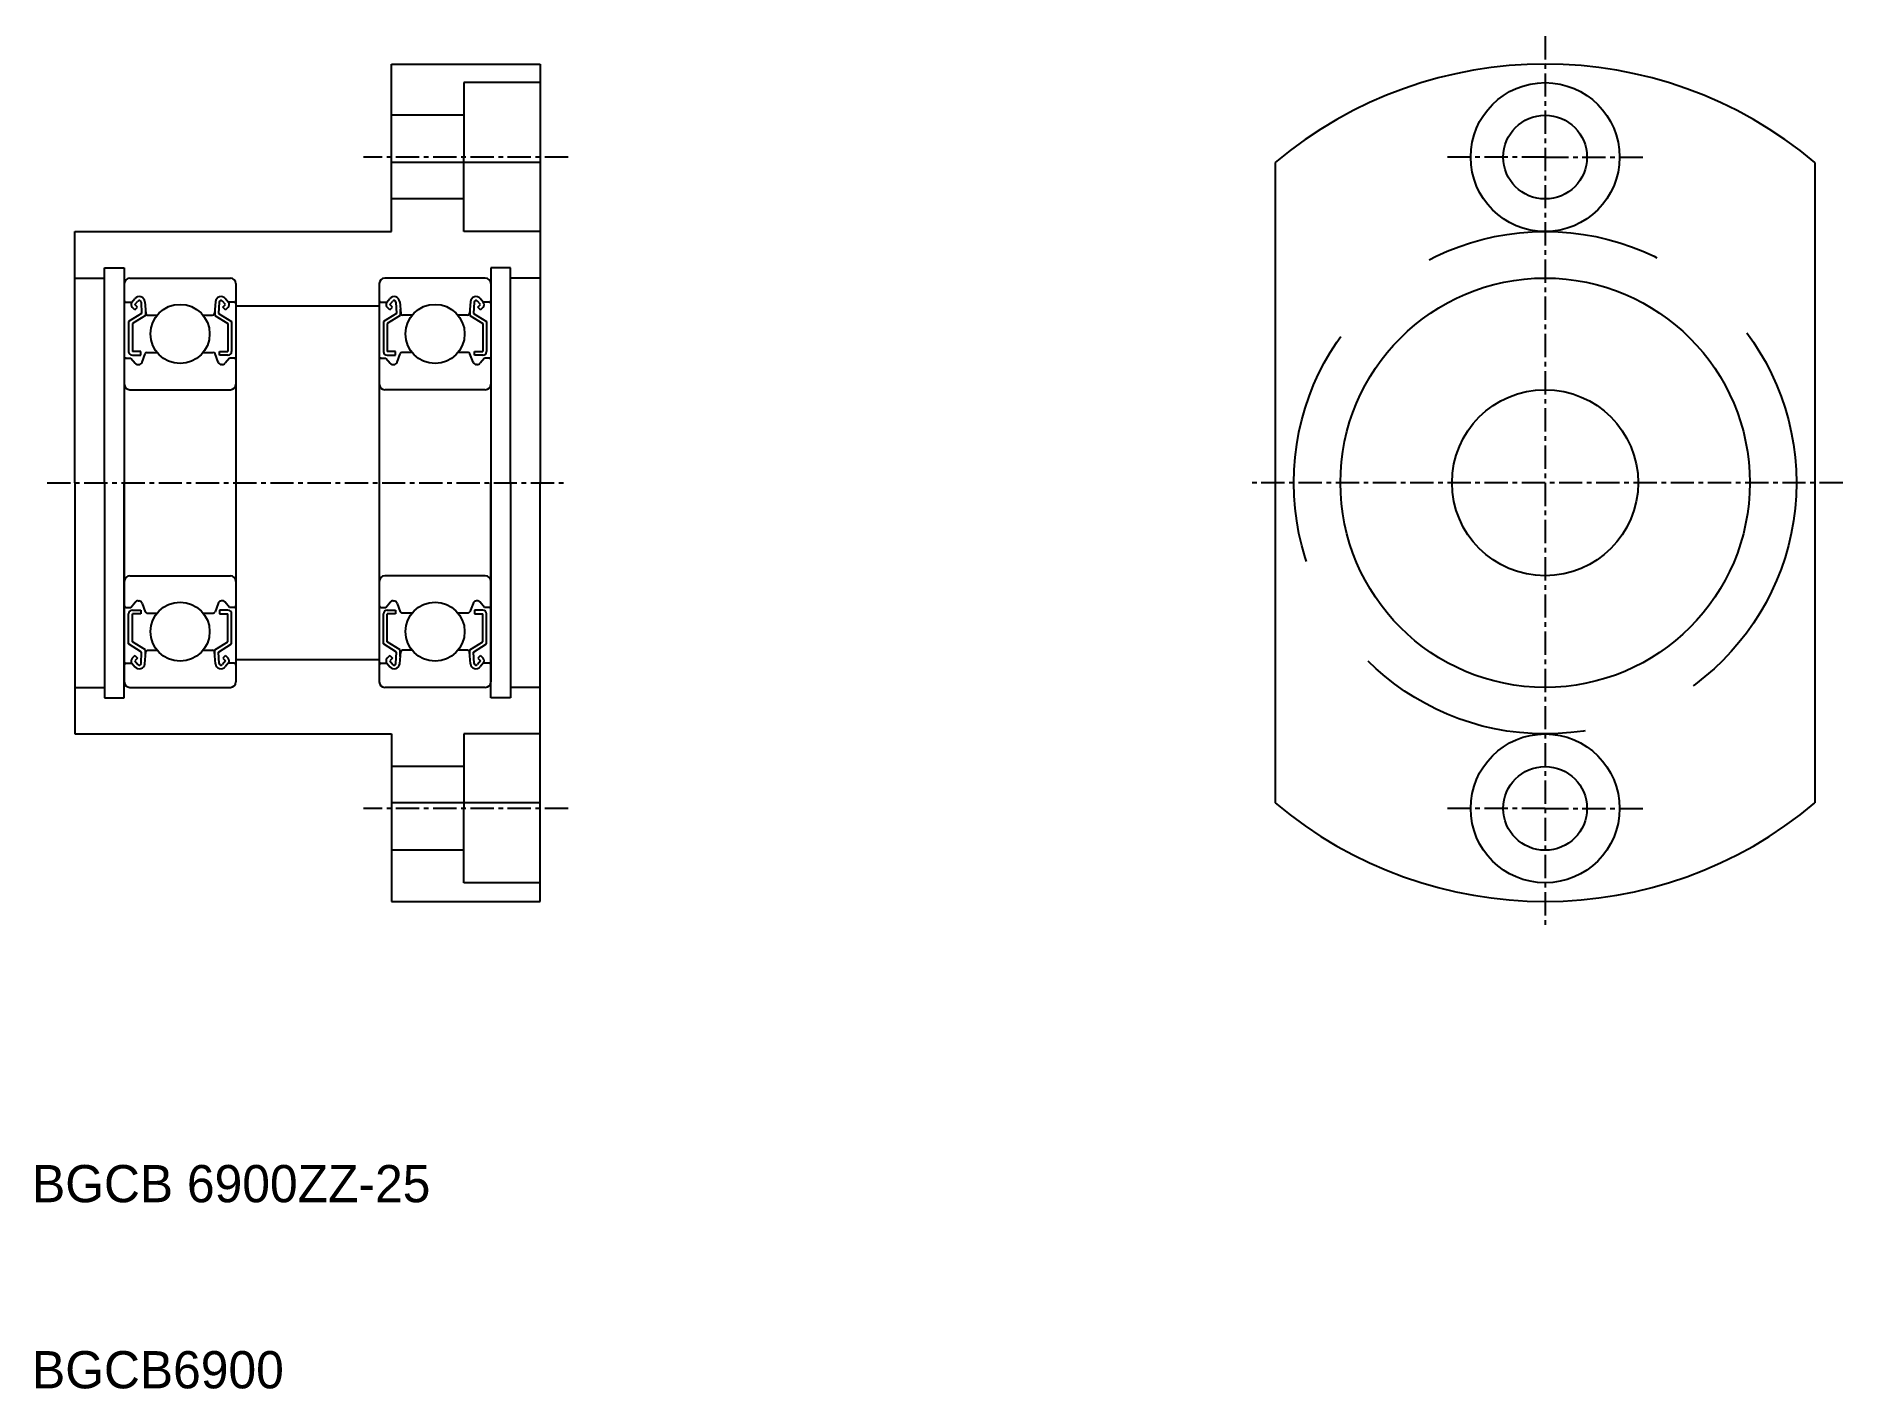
# Model space of a CAD drawing. Extents: x 86.2 to 183.3, y 66.5 to 139.2.
import ezdxf

# ---------------------------------------------------------------- set-up
doc = ezdxf.new("R2010")
doc.units = 0
doc.linetypes.add('CENTER', pattern=[2, 1.25, -0.25, 0.25, -0.25])
doc.linetypes.add('DASHED', pattern=[19.05, 12.7, -6.35])
doc.layers.get('0').update_dxf_attribs({"linetype": 'CONTINUOUS'})
doc.layers.add('CENTER', color=1, linetype='CENTER')

msp = doc.modelspace()

# ---------------------------------------------------------------- linework, layer by layer
for p, q in [((105.284, 137.655), (113.284, 137.655)), ((105.284, 128.655), (105.284, 137.655)), ((113.284, 137.655), (113.284, 115.155)), ((113.284, 132.36), (105.284, 132.36)), ((152.784, 132.36), (152.784, 97.951)), ((181.784, 132.36), (181.784, 97.951)), ((88.284, 115.155), (88.284, 128.655)), ((88.284, 128.655), (105.284, 128.655)), ((90.934, 125.855), (90.934, 104.455)), ((91.234, 126.155), (96.634, 126.155)), ((96.934, 125.855), (96.934, 104.455)), ((104.634, 125.855), (104.634, 104.455)), ((110.334, 126.155), (104.934, 126.155)), ((110.634, 125.855), (110.634, 104.455)), ((91.034, 124.855), (91.344, 124.855)), ((91.344, 124.855), (91.506, 125.048)), ((91.497, 124.444), (91.356, 124.585)), ((91.497, 124.726), (91.66, 124.92)), ((91.639, 124.585), (91.497, 124.726)), ((91.497, 124.444), (91.639, 124.585)), ((91.833, 124.865), (91.866, 124.253)), ((92.032, 124.883), (92.087, 124.246)), ((92.066, 124.489), (92.066, 124.142)), ((95.836, 124.883), (95.781, 124.246)), ((95.802, 124.489), (95.802, 124.142)), ((96.035, 124.865), (96.002, 124.253)), ((96.371, 124.726), (96.208, 124.92)), ((96.229, 124.585), (96.371, 124.726)), ((96.371, 124.444), (96.229, 124.585)), ((96.524, 124.855), (96.362, 125.048)), ((96.371, 124.444), (96.512, 124.585)), ((96.834, 124.855), (96.524, 124.855)), ((104.734, 124.855), (105.044, 124.855)), ((105.044, 124.855), (105.206, 125.048)), ((105.197, 124.444), (105.056, 124.585)), ((105.197, 124.726), (105.36, 124.92)), ((105.339, 124.585), (105.197, 124.726)), ((105.197, 124.444), (105.339, 124.585)), ((105.533, 124.865), (105.566, 124.253)), ((105.732, 124.883), (105.787, 124.246)), ((105.766, 124.489), (105.766, 124.142)), ((109.536, 124.883), (109.481, 124.246)), ((109.502, 124.489), (109.502, 124.142)), ((109.735, 124.865), (109.702, 124.253)), ((110.071, 124.726), (109.908, 124.92)), ((109.929, 124.585), (110.071, 124.726)), ((110.071, 124.444), (109.929, 124.585)), ((110.224, 124.855), (110.062, 125.048)), ((110.071, 124.444), (110.212, 124.585)), ((110.534, 124.855), (110.224, 124.855)), ((91.866, 124.253), (91.166, 123.816)), ((91.166, 123.816), (91.166, 122.205)), ((92.066, 124.142), (91.366, 123.705)), ((91.366, 123.705), (91.366, 122.205)), ((92.187, 124.155), (92.701, 124.155)), ((95.167, 124.155), (95.681, 124.155)), ((95.802, 124.142), (96.502, 123.705)), ((96.002, 124.253), (96.702, 123.816)), ((96.502, 123.705), (96.502, 122.205)), ((96.702, 123.816), (96.702, 122.205)), ((105.566, 124.253), (104.866, 123.816)), ((104.866, 123.816), (104.866, 122.205)), ((105.766, 124.142), (105.066, 123.705)), ((105.066, 123.705), (105.066, 122.205)), ((106.401, 124.155), (105.887, 124.155)), ((109.381, 124.155), (108.867, 124.155)), ((109.502, 124.142), (110.202, 123.705)), ((109.702, 124.253), (110.402, 123.816)), ((110.202, 123.705), (110.202, 122.205)), ((110.402, 123.816), (110.402, 122.205)), ((91.034, 121.855), (91.284, 121.855)), ((91.284, 121.855), (91.518, 121.576)), ((91.816, 122.205), (91.366, 122.205)), ((91.366, 122.005), (91.816, 122.005)), ((91.671, 121.505), (91.707, 121.505)), ((91.816, 122.005), (91.816, 122.205)), ((91.895, 121.637), (92.059, 122.089)), ((92.153, 122.155), (92.701, 122.155)), ((95.167, 122.155), (95.715, 122.155)), ((95.973, 121.637), (95.809, 122.089)), ((96.052, 122.205), (96.502, 122.205)), ((96.052, 122.005), (96.052, 122.205)), ((96.502, 122.005), (96.052, 122.005)), ((96.197, 121.505), (96.161, 121.505)), ((96.584, 121.855), (96.35, 121.576)), ((96.834, 121.855), (96.584, 121.855)), ((104.734, 121.855), (104.984, 121.855)), ((104.984, 121.855), (105.218, 121.576)), ((105.516, 122.205), (105.066, 122.205)), ((105.066, 122.005), (105.516, 122.005)), ((105.371, 121.505), (105.407, 121.505)), ((105.516, 122.005), (105.516, 122.205)), ((105.595, 121.637), (105.759, 122.089)), ((106.401, 122.155), (105.853, 122.155)), ((109.415, 122.155), (108.867, 122.155)), ((109.673, 121.637), (109.509, 122.089)), ((109.752, 122.005), (109.752, 122.205)), ((109.752, 122.205), (110.202, 122.205)), ((110.202, 122.005), (109.752, 122.005)), ((109.897, 121.505), (109.861, 121.505)), ((110.284, 121.855), (110.05, 121.576)), ((110.534, 121.855), (110.284, 121.855)), ((91.234, 120.155), (96.634, 120.155)), ((110.334, 120.155), (104.934, 120.155)), ((88.284, 115.155), (88.284, 101.655)), ((113.284, 92.655), (113.284, 115.155)), ((91.234, 110.155), (96.634, 110.155)), ((110.334, 110.155), (104.934, 110.155)), ((91.671, 108.805), (91.707, 108.805)), ((96.197, 108.805), (96.161, 108.805)), ((105.371, 108.805), (105.407, 108.805)), ((109.897, 108.805), (109.861, 108.805)), ((91.034, 108.455), (91.284, 108.455)), ((91.166, 106.494), (91.166, 108.105)), ((91.284, 108.455), (91.518, 108.734)), ((91.366, 108.305), (91.816, 108.305)), ((91.366, 106.605), (91.366, 108.105)), ((91.816, 108.105), (91.366, 108.105)), ((91.816, 108.305), (91.816, 108.106)), ((91.895, 108.673), (92.059, 108.222)), ((92.153, 108.155), (92.701, 108.155)), ((95.167, 108.155), (95.715, 108.155)), ((95.973, 108.673), (95.809, 108.222)), ((96.502, 108.305), (96.052, 108.305)), ((96.052, 108.305), (96.052, 108.106)), ((96.052, 108.105), (96.502, 108.105)), ((96.584, 108.455), (96.35, 108.734)), ((96.502, 106.605), (96.502, 108.105)), ((96.834, 108.455), (96.584, 108.455)), ((96.702, 106.494), (96.702, 108.105)), ((104.734, 108.455), (104.984, 108.455)), ((104.866, 106.494), (104.866, 108.105)), ((104.984, 108.455), (105.218, 108.734)), ((105.066, 108.305), (105.516, 108.305)), ((105.516, 108.105), (105.066, 108.105)), ((105.066, 106.605), (105.066, 108.105)), ((105.516, 108.305), (105.516, 108.106)), ((105.595, 108.673), (105.759, 108.222)), ((106.401, 108.155), (105.853, 108.155)), ((109.415, 108.155), (108.867, 108.155)), ((109.673, 108.673), (109.509, 108.222)), ((110.202, 108.305), (109.752, 108.305)), ((109.752, 108.305), (109.752, 108.106)), ((109.752, 108.105), (110.202, 108.105)), ((110.284, 108.455), (110.05, 108.734)), ((110.202, 106.605), (110.202, 108.105)), ((110.534, 108.455), (110.284, 108.455)), ((110.402, 106.494), (110.402, 108.105)), ((91.866, 106.058), (91.166, 106.495)), ((91.497, 105.867), (91.356, 105.726)), ((92.066, 106.169), (91.366, 106.606)), ((91.497, 105.867), (91.639, 105.725)), ((91.716, 106.387), (91.716, 106.387)), ((91.833, 105.445), (91.866, 106.058)), ((91.891, 106.278), (91.891, 106.278)), ((92.032, 105.428), (92.087, 106.065)), ((92.066, 105.821), (92.066, 106.168)), ((92.187, 106.155), (92.701, 106.155)), ((95.167, 106.155), (95.681, 106.155)), ((95.836, 105.428), (95.781, 106.065)), ((95.802, 106.169), (96.502, 106.605)), ((95.802, 105.821), (95.802, 106.168)), ((96.002, 106.058), (96.702, 106.495)), ((96.035, 105.446), (96.002, 106.058)), ((96.371, 105.866), (96.229, 105.725)), ((96.371, 105.867), (96.512, 105.726)), ((105.566, 106.058), (104.866, 106.495)), ((105.197, 105.867), (105.056, 105.726)), ((105.766, 106.169), (105.066, 106.605)), ((105.197, 105.866), (105.339, 105.725)), ((105.533, 105.446), (105.566, 106.058)), ((105.732, 105.428), (105.787, 106.065)), ((105.766, 105.821), (105.766, 106.168)), ((106.401, 106.155), (105.887, 106.155)), ((109.381, 106.155), (108.867, 106.155)), ((109.536, 105.428), (109.481, 106.065)), ((109.502, 106.169), (110.202, 106.606)), ((109.502, 105.821), (109.502, 106.168)), ((109.677, 106.278), (109.677, 106.278)), ((109.702, 106.058), (110.402, 106.495)), ((109.735, 105.445), (109.702, 106.058)), ((109.852, 106.387), (109.852, 106.387)), ((110.071, 105.867), (109.929, 105.725)), ((110.071, 105.867), (110.212, 105.726)), ((91.034, 105.455), (91.344, 105.455)), ((91.344, 105.455), (91.506, 105.262)), ((91.639, 105.725), (91.497, 105.585)), ((91.497, 105.584), (91.66, 105.39)), ((96.371, 105.584), (96.208, 105.39)), ((96.229, 105.725), (96.371, 105.585)), ((96.524, 105.455), (96.362, 105.262)), ((96.834, 105.455), (96.524, 105.455)), ((104.734, 105.455), (105.044, 105.455)), ((105.044, 105.455), (105.206, 105.262)), ((105.339, 105.725), (105.197, 105.585)), ((105.197, 105.584), (105.36, 105.39)), ((110.071, 105.584), (109.908, 105.39)), ((109.929, 105.725), (110.071, 105.585)), ((110.224, 105.455), (110.062, 105.262)), ((110.534, 105.455), (110.224, 105.455)), ((91.234, 104.155), (96.634, 104.155)), ((110.334, 104.155), (104.934, 104.155)), ((88.284, 101.655), (105.284, 101.655)), ((105.284, 101.655), (105.284, 92.655)), ((113.284, 97.951), (105.284, 97.951)), ((105.284, 92.655), (113.284, 92.655))]:
    msp.add_line(p, q)
at = {"color": 3, "linetype": 'DASHED'}
for p, q in [((113.284, 136.655), (109.184, 136.655)), ((109.184, 136.655), (109.184, 132.655)), ((109.184, 134.905), (105.284, 134.905)), ((109.184, 128.655), (109.184, 132.655)), ((109.184, 130.405), (105.284, 130.405)), ((113.284, 128.655), (109.184, 128.655)), ((113.284, 101.655), (109.184, 101.655)), ((109.184, 101.655), (109.184, 97.655)), ((109.184, 99.905), (105.284, 99.905)), ((109.184, 93.655), (109.184, 97.655)), ((109.184, 95.405), (105.284, 95.405)), ((113.284, 93.655), (109.184, 93.655))]:
    msp.add_line(p, q, dxfattribs=at)
at = {"color": 7, "linetype": 'CONTINUOUS'}
for p, q in [((89.874, 115.155), (89.874, 126.705)), ((89.874, 126.705), (90.934, 126.705)), ((90.934, 126.705), (90.934, 115.155)), ((110.634, 126.705), (110.634, 115.155)), ((111.694, 126.705), (110.634, 126.705)), ((111.694, 115.155), (111.694, 126.705)), ((88.284, 126.155), (89.874, 126.155)), ((113.284, 126.155), (111.694, 126.155)), ((96.934, 124.655), (104.634, 124.655)), ((89.874, 115.155), (89.874, 103.605)), ((90.934, 103.605), (90.934, 115.155)), ((110.634, 103.605), (110.634, 115.155)), ((111.694, 115.155), (111.694, 103.605)), ((96.934, 105.655), (104.634, 105.655)), ((88.284, 104.155), (89.874, 104.155)), ((113.284, 104.155), (111.694, 104.155)), ((89.874, 103.605), (90.934, 103.605)), ((111.694, 103.605), (110.634, 103.605))]:
    msp.add_line(p, q, dxfattribs=at)
for centre, radius in [((167.284, 132.655), 4), ((167.284, 132.655), 2.25), ((167.284, 115.155), 11), ((93.934, 123.155), 1.587), ((107.634, 123.155), 1.587), ((167.284, 115.155), 5), ((93.934, 107.155), 1.587), ((107.634, 107.155), 1.587), ((167.284, 97.655), 4), ((167.284, 97.655), 2.25)]:
    msp.add_circle(centre, radius)
at = {"color": 3, "linetype": 'DASHED'}
msp.add_circle((167.284, 115.155), 13.5, dxfattribs=at)
for centre, radius, start, end in [((167.284, 115.155), 22.5, 49.87597, 130.12403), ((91.234, 125.855), 0.3, 90, 180), ((96.634, 125.855), 0.3, 0, 90), ((104.934, 125.855), 0.3, 90, 180), ((110.334, 125.855), 0.3, 0, 90), ((91.034, 124.955), 0.1, 180.00005, 270.00003), ((91.497, 124.726), 0.2, 139.86482, 225.00006), ((91.735, 124.857), 0.298, 5.00049, 140.17136), ((91.735, 124.857), 0.0983, 4.66455, 139.97394), ((96.133, 124.857), 0.298, 39.82861, 174.99974), ((96.133, 124.857), 0.0983, 40.02637, 175.33574), ((96.371, 124.726), 0.2, 314.99673, 40.13525), ((96.834, 124.955), 0.1, 269.99948, 359.99126), ((104.734, 124.955), 0.1, 180.00874, 270.00052), ((105.197, 124.726), 0.2, 139.86475, 225.00327), ((105.435, 124.857), 0.298, 5.00026, 140.17139), ((105.435, 124.857), 0.0983, 4.66426, 139.97363), ((109.833, 124.857), 0.298, 39.82864, 174.99951), ((109.833, 124.857), 0.0983, 40.02606, 175.33545), ((110.071, 124.726), 0.2, 314.99994, 40.13518), ((110.534, 124.955), 0.1, 269.99997, 359.99995), ((92.187, 124.255), 0.1, 185.14438, 270.00003), ((95.681, 124.255), 0.1, 269.99948, 354.85568), ((105.887, 124.255), 0.1, 185.14432, 270.00052), ((109.381, 124.255), 0.1, 269.99997, 354.85562), ((91.034, 121.755), 0.1, 89.99951, 180.00005), ((91.366, 122.205), 0.2, 180.00005, 270.00003), ((91.671, 121.705), 0.2, 220.13838, 270.00003), ((91.707, 121.705), 0.2, 270.00003, 340.11166), ((92.153, 122.055), 0.1, 89.99951, 160.11572), ((95.715, 122.055), 0.1, 19.88452, 90.00024), ((96.161, 121.705), 0.2, 199.88831, 269.99976), ((96.197, 121.705), 0.2, 269.99976, 319.86147), ((96.502, 122.205), 0.2, 269.99976, 359.99563), ((96.834, 121.755), 0.1, 359.99126, 90.00024), ((104.734, 121.755), 0.1, 89.99976, 180.00874), ((105.066, 122.205), 0.2, 180.00437, 270.00024), ((105.371, 121.705), 0.2, 220.13853, 270.00024), ((105.407, 121.705), 0.2, 270.00024, 340.11169), ((105.853, 122.055), 0.1, 89.99976, 160.11548), ((109.415, 122.055), 0.1, 19.88428, 90.00049), ((109.861, 121.705), 0.2, 199.88834, 269.99997), ((109.897, 121.705), 0.2, 269.99997, 319.86162), ((110.202, 122.205), 0.2, 269.99997, 359.99995), ((110.534, 121.755), 0.1, 359.99995, 90.00049), ((91.234, 120.455), 0.3, 180, 270), ((96.634, 120.455), 0.3, 270, 0), ((104.934, 120.455), 0.3, 180, 270), ((110.334, 120.455), 0.3, 270, 0), ((91.234, 109.855), 0.3, 90, 180), ((96.634, 109.855), 0.3, 0, 90), ((104.934, 109.855), 0.3, 90, 180), ((110.334, 109.855), 0.3, 0, 90), ((91.671, 108.605), 0.2, 89.99997, 139.86162), ((91.707, 108.605), 0.2, 19.88834, 89.99997), ((96.161, 108.605), 0.2, 90.00024, 160.11169), ((96.197, 108.605), 0.2, 40.13853, 90.00024), ((105.371, 108.605), 0.2, 89.99976, 139.86147), ((105.407, 108.605), 0.2, 19.88831, 89.99976), ((109.861, 108.605), 0.2, 90.00003, 160.11166), ((109.897, 108.605), 0.2, 40.13838, 90.00003), ((91.034, 108.555), 0.1, 179.99995, 270.00049), ((91.366, 108.105), 0.2, 89.99997, 179.99995), ((92.153, 108.255), 0.1, 199.88428, 270.00049), ((95.715, 108.255), 0.1, 269.99976, 340.11548), ((96.502, 108.105), 0.2, 0.00437, 90.00024), ((96.834, 108.555), 0.1, 269.99976, 0.00874), ((104.734, 108.555), 0.1, 179.99126, 270.00024), ((105.066, 108.105), 0.2, 89.99976, 179.99563), ((105.853, 108.255), 0.1, 199.88452, 270.00024), ((109.415, 108.255), 0.1, 269.99951, 340.11572), ((110.202, 108.105), 0.2, 0.00005, 90.00003), ((110.534, 108.555), 0.1, 269.99951, 0.00005), ((92.187, 106.055), 0.1, 89.99997, 174.85562), ((95.681, 106.055), 0.1, 5.14432, 90.00052), ((105.887, 106.055), 0.1, 89.99948, 174.85568), ((109.381, 106.055), 0.1, 5.14438, 90.00003), ((91.034, 105.355), 0.1, 89.99997, 179.99995), ((91.497, 105.584), 0.2, 134.99994, 220.13518), ((91.735, 105.453), 0.298, 219.82864, 354.99951), ((91.735, 105.453), 0.0983, 220.02606, 355.33545), ((96.133, 105.453), 0.298, 185.00026, 320.17139), ((96.133, 105.453), 0.0983, 184.66426, 319.97363), ((96.371, 105.584), 0.2, 319.86475, 45.00327), ((96.834, 105.355), 0.1, 0.00874, 90.00052), ((104.734, 105.355), 0.1, 89.99948, 179.99126), ((105.197, 105.584), 0.2, 134.99673, 220.13525), ((105.435, 105.453), 0.298, 219.82861, 354.99974), ((105.435, 105.453), 0.0983, 220.02637, 355.33574), ((109.833, 105.453), 0.298, 185.00049, 320.17136), ((109.833, 105.453), 0.0983, 184.66455, 319.97394), ((110.071, 105.584), 0.2, 319.86482, 45.00006), ((110.534, 105.355), 0.1, 0.00005, 90.00003), ((91.234, 104.455), 0.3, 180, 270), ((96.634, 104.455), 0.3, 270, 0), ((104.934, 104.455), 0.3, 180, 270), ((110.334, 104.455), 0.3, 270, 0), ((167.284, 115.155), 22.5, 229.87597, 310.12403)]:
    msp.add_arc(centre, radius, start, end)
at = {"layer": 'CENTER', "color": 1, "linetype": 'CENTER'}
for p, q in [((167.284, 139.155), (167.284, 91.155)), ((114.784, 132.655), (103.784, 132.655)), ((167.284, 132.655), (161.784, 132.655)), ((167.284, 132.655), (172.784, 132.655)), ((86.784, 115.155), (114.784, 115.155)), ((183.284, 115.155), (151.284, 115.155)), ((114.784, 97.655), (103.784, 97.655)), ((167.284, 97.655), (161.784, 97.655)), ((167.284, 97.655), (172.784, 97.655))]:
    msp.add_line(p, q, dxfattribs=at)

# ---------------------------------------------------------------- texts
for s, p in [('BGCB 6900ZZ-25', (85.977, 76.489)), ('BGCB6900', (85.977, 66.489))]:
    msp.add_text(s, height=2).set_placement(p)

doc.saveas('drawing.dxf')
